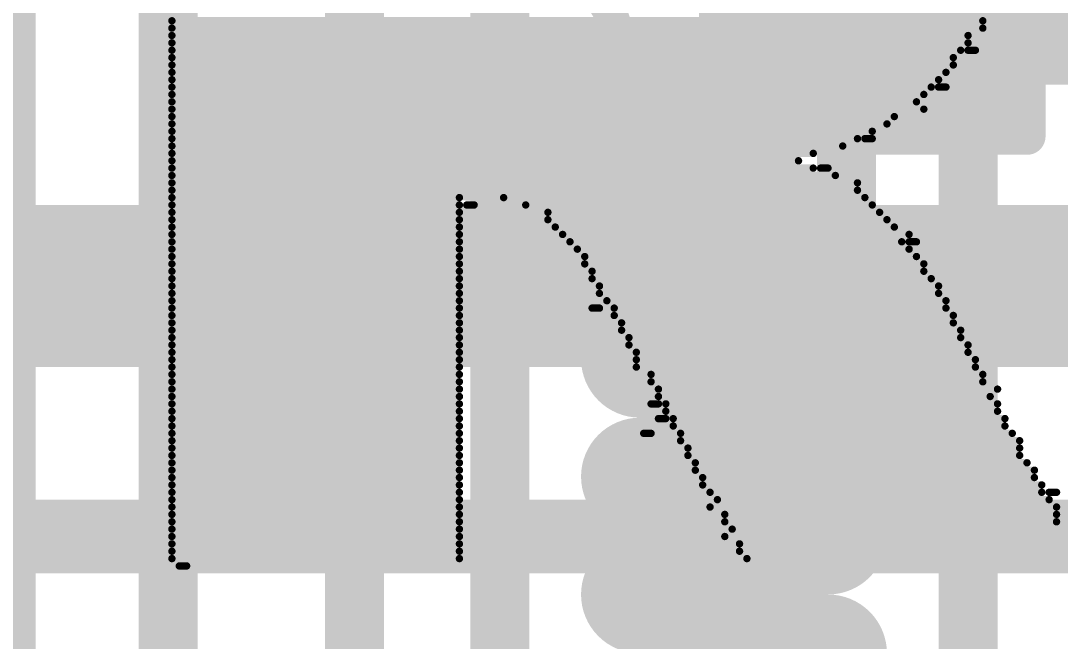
# Model space of a CAD drawing. Header units: millimetres. Extents: x -0.43 to 2.06, y -0.4 to 2.49.
# Drawn here: x 0.771 to 0.912, y 1.3688 to 1.453 of the extents above; entities that cross this region are included whole.
import ezdxf

# ---------------------------------------------------------------- set-up
doc = ezdxf.new("R2010")
doc.units = ezdxf.units.MM
doc.header["$MEASUREMENT"] = 0
for name, color, linetype in [('BottomLayer', 5, 'Continuous'), ('BottomOverlay', 54, 'Continuous'), ('TopLayer', 1, 'Continuous'), ('TopOverlay', 2, 'Continuous'), ('TopPaste', 8, 'Continuous'), ('TopSolder', 216, 'Continuous')]:
    doc.layers.add(name, color=color, linetype=linetype)
doc.styles.add('Arial', font='', dxfattribs={"height": 0.2})
doc.styles.get('Arial').set_extended_font_data('Arial')

# ---------------------------------------------------------------- blocks, each defined once
blk = doc.blocks.new('RES_0603_72')
at = {"layer": 'TopLayer'}
for points in [[(-0.015, 0.0175), (-0.015, -0.0175), (-0.045, -0.0175), (-0.045, 0.0175)], [(0.045, 0.0175), (0.045, -0.0175), (0.015, -0.0175), (0.015, 0.0175)]]:
    blk.add_hatch(color=1, dxfattribs=at).paths.add_polyline_path(points)
at = {"layer": 'TopPaste'}
for points in [[(-0.015, 0.0175), (-0.015, -0.0175), (-0.045, -0.0175), (-0.045, 0.0175)], [(0.045, 0.0175), (0.045, -0.0175), (0.015, -0.0175), (0.015, 0.0175)]]:
    blk.add_hatch(color=8, dxfattribs=at).paths.add_polyline_path(points)
at = {"layer": 'TopSolder'}
for points in [[(-0.011, 0.0215), (-0.011, -0.0215), (-0.049, -0.0215), (-0.049, 0.0215)], [(0.049, 0.0215), (0.049, -0.0215), (0.011, -0.0215), (0.011, 0.0215)]]:
    blk.add_hatch(color=216, dxfattribs=at).paths.add_polyline_path(points)
at = {"layer": 'TopOverlay', "const_width": 0.005}
for points in [[(-0.048, 0.021), (0.048, 0.021)], [(-0.048, 0.021), (-0.048, -0.021)], [(0.048, 0.021), (0.048, -0.021)], [(-0.048, -0.021), (0.048, -0.021)]]:
    blk.add_lwpolyline(points, dxfattribs=at)
at = {"layer": 'TopOverlay', "const_width": 0.0025}
for points in [[(-0.04925, 0.021, 1), (-0.04675, 0.021, 1)], [(-0.04925, 0.021, 1), (-0.04675, 0.021, 1)], [(0.04675, 0.021, 1), (0.04925, 0.021, 1)], [(0.04675, 0.021, 1), (0.04925, 0.021, 1)], [(-0.04925, -0.021, 1), (-0.04675, -0.021, 1)], [(-0.04925, -0.021, 1), (-0.04675, -0.021, 1)], [(0.04675, -0.021, 1), (0.04925, -0.021, 1)], [(0.04675, -0.021, 1), (0.04925, -0.021, 1)]]:
    blk.add_lwpolyline(points, format="xyb", close=True, dxfattribs=at)

msp = doc.modelspace()

# ---------------------------------------------------------------- linework, layer by layer
at = {"layer": 'BottomLayer', "const_width": 0.008}
for points in [[(0.791, 1.223), (0.791, 2.185)], [(0.81625, 1.15275), (0.81625, 2.10625)], [(0.8995, 1.0055), (0.8995, 2.0595)], [(0.883, 1.44613), (0.883, 2.055)], [(0.769, 1.241), (0.769, 1.909)], [(0.836, 1.061), (0.836, 1.46646)], [(0.883, 1.41913), (0.883, 1.44613)], [(0.855, 1.41113), (0.875, 1.41113)], [(0.855, 1.40313), (0.8805, 1.40313)], [(0.855, 1.39513), (0.8805, 1.39513)], [(0.855, 1.38713), (0.8805, 1.38713)], [(0.855, 1.37913), (0.8805, 1.37913)], [(0.855, 1.37113), (0.8805, 1.37113)]]:
    msp.add_lwpolyline(points, dxfattribs=at)
at = {"layer": 'BottomLayer', "const_width": 0.004}
for points in [[(0.881, 1.44613, 1), (0.885, 1.44613, 1)], [(0.881, 1.44613, 1), (0.885, 1.44613, 1)], [(0.881, 1.41913, 1), (0.885, 1.41913, 1)], [(0.881, 1.41913, 1), (0.885, 1.41913, 1)], [(0.853, 1.41113, 1), (0.857, 1.41113, 1)], [(0.853, 1.41113, 1), (0.857, 1.41113, 1)], [(0.873, 1.41113, 1), (0.877, 1.41113, 1)], [(0.873, 1.41113, 1), (0.877, 1.41113, 1)], [(0.853, 1.40313, 1), (0.857, 1.40313, 1)], [(0.853, 1.40313, 1), (0.857, 1.40313, 1)], [(0.8785, 1.40313, 1), (0.8825, 1.40313, 1)], [(0.8785, 1.40313, 1), (0.8825, 1.40313, 1)], [(0.853, 1.39513, 1), (0.857, 1.39513, 1)], [(0.853, 1.39513, 1), (0.857, 1.39513, 1)], [(0.8785, 1.39513, 1), (0.8825, 1.39513, 1)], [(0.8785, 1.39513, 1), (0.8825, 1.39513, 1)], [(0.853, 1.38713, 1), (0.857, 1.38713, 1)], [(0.853, 1.38713, 1), (0.857, 1.38713, 1)], [(0.8785, 1.38713, 1), (0.8825, 1.38713, 1)], [(0.8785, 1.38713, 1), (0.8825, 1.38713, 1)], [(0.853, 1.37913, 1), (0.857, 1.37913, 1)], [(0.853, 1.37913, 1), (0.857, 1.37913, 1)], [(0.8785, 1.37913, 1), (0.8825, 1.37913, 1)], [(0.8785, 1.37913, 1), (0.8825, 1.37913, 1)], [(0.853, 1.37113, 1), (0.857, 1.37113, 1)], [(0.853, 1.37113, 1), (0.857, 1.37113, 1)], [(0.8785, 1.37113, 1), (0.8825, 1.37113, 1)], [(0.8785, 1.37113, 1), (0.8825, 1.37113, 1)]]:
    msp.add_lwpolyline(points, format="xyb", close=True, dxfattribs=at)
at = {"layer": 'BottomLayer', "const_width": 0.008}
for points in [[(0.883, 1.41913, -0.414214), (0.875, 1.41113)], [(0.855, 1.40313, -1), (0.855, 1.41113)], [(0.8805, 1.40313, -1), (0.8805, 1.39513)], [(0.855, 1.38713, -1), (0.855, 1.39513)], [(0.8805, 1.38713, -1), (0.8805, 1.37913)], [(0.855, 1.37113, -1), (0.855, 1.37913)], [(0.8805, 1.37113, -1), (0.8805, 1.36313)]]:
    msp.add_lwpolyline(points, format="xyb", dxfattribs=at)
at = {"layer": 'BottomOverlay', "const_width": 0.001}
for points in [[(0.7915, 1.453), (0.9015, 1.453)], [(0.7915, 1.452), (0.9015, 1.452)], [(0.7915, 1.451), (0.8995, 1.451)], [(0.7915, 1.45), (0.8995, 1.45)], [(0.7915, 1.449), (0.8985, 1.449)], [(0.8995, 1.449), (0.9005, 1.449)], [(0.7915, 1.448), (0.8975, 1.448)], [(0.7915, 1.447), (0.8975, 1.447)], [(0.7915, 1.446), (0.8965, 1.446)], [(0.7915, 1.445), (0.8955, 1.445)], [(0.7915, 1.444), (0.8945, 1.444)], [(0.8955, 1.444), (0.8965, 1.444)], [(0.7915, 1.443), (0.8935, 1.443)], [(0.7915, 1.442), (0.8925, 1.442)], [(0.7915, 1.441), (0.8935, 1.441)], [(0.7915, 1.44), (0.8895, 1.44)], [(0.7915, 1.439), (0.8885, 1.439)], [(0.7915, 1.438), (0.8865, 1.438)], [(0.7915, 1.437), (0.8845, 1.437)], [(0.8855, 1.437), (0.8865, 1.437)], [(0.7915, 1.436), (0.8825, 1.436)], [(0.7915, 1.435), (0.8785, 1.435)], [(0.7915, 1.434), (0.8765, 1.434)], [(0.7915, 1.433), (0.8785, 1.433)], [(0.8795, 1.433), (0.8805, 1.433)], [(0.7915, 1.432), (0.8815, 1.432)], [(0.7915, 1.431), (0.8845, 1.431)], [(0.7915, 1.43), (0.8845, 1.43)], [(0.7915, 1.429), (0.8305, 1.429)], [(0.7915, 1.428), (0.8305, 1.428)], [(0.8315, 1.428), (0.8325, 1.428)], [(0.8365, 1.429), (0.8855, 1.429)], [(0.8395, 1.428), (0.8865, 1.428)], [(0.7915, 1.427), (0.8305, 1.427)], [(0.8425, 1.427), (0.8875, 1.427)], [(0.7915, 1.426), (0.8305, 1.426)], [(0.8425, 1.426), (0.8885, 1.426)], [(0.7915, 1.425), (0.8305, 1.425)], [(0.7915, 1.424), (0.8305, 1.424)], [(0.8435, 1.425), (0.8895, 1.425)], [(0.8445, 1.424), (0.8915, 1.424)], [(0.7915, 1.423), (0.8305, 1.423)], [(0.8455, 1.423), (0.8905, 1.423)], [(0.8915, 1.423), (0.8925, 1.423)], [(0.7915, 1.422), (0.8305, 1.422)], [(0.7915, 1.421), (0.8305, 1.421)], [(0.8465, 1.422), (0.8915, 1.422)], [(0.8475, 1.421), (0.8925, 1.421)], [(0.7915, 1.42), (0.8305, 1.42)], [(0.8475, 1.42), (0.8935, 1.42)], [(0.7915, 1.419), (0.8305, 1.419)], [(0.7915, 1.418), (0.8305, 1.418)], [(0.8485, 1.419), (0.8935, 1.419)], [(0.8485, 1.418), (0.8945, 1.418)], [(0.7915, 1.417), (0.8305, 1.417)], [(0.8495, 1.417), (0.8955, 1.417)], [(0.7915, 1.416), (0.8305, 1.416)], [(0.8495, 1.416), (0.8955, 1.416)], [(0.7915, 1.415), (0.8305, 1.415)], [(0.7915, 1.414), (0.8305, 1.414)], [(0.8485, 1.414), (0.8495, 1.414)], [(0.8505, 1.415), (0.8965, 1.415)], [(0.8515, 1.414), (0.8965, 1.414)], [(0.7915, 1.413), (0.8305, 1.413)], [(0.8515, 1.413), (0.8975, 1.413)], [(0.7915, 1.412), (0.8305, 1.412)], [(0.7915, 1.411), (0.8305, 1.411)], [(0.8525, 1.412), (0.8975, 1.412)], [(0.8525, 1.411), (0.8985, 1.411)], [(0.7915, 1.41), (0.8305, 1.41)], [(0.8535, 1.41), (0.8985, 1.41)], [(0.7915, 1.409), (0.8305, 1.409)], [(0.8535, 1.409), (0.8995, 1.409)], [(0.7915, 1.408), (0.8305, 1.408)], [(0.7915, 1.407), (0.8305, 1.407)], [(0.8545, 1.408), (0.8995, 1.408)], [(0.8545, 1.407), (0.9005, 1.407)], [(0.7915, 1.406), (0.8305, 1.406)], [(0.8545, 1.406), (0.9005, 1.406)], [(0.7915, 1.405), (0.8305, 1.405)], [(0.7915, 1.404), (0.8305, 1.404)], [(0.8565, 1.405), (0.9015, 1.405)], [(0.8565, 1.404), (0.9015, 1.404)], [(0.7915, 1.403), (0.8305, 1.403)], [(0.8575, 1.403), (0.9035, 1.403)], [(0.7915, 1.402), (0.8305, 1.402)], [(0.8575, 1.402), (0.9025, 1.402)], [(0.7915, 1.401), (0.8305, 1.401)], [(0.7915, 1.4), (0.8305, 1.4)], [(0.8565, 1.401), (0.8575, 1.401)], [(0.8585, 1.401), (0.9035, 1.401)], [(0.8585, 1.4), (0.9035, 1.4)], [(0.7915, 1.399), (0.8305, 1.399)], [(0.8575, 1.399), (0.8585, 1.399)], [(0.8595, 1.399), (0.9045, 1.399)], [(0.7915, 1.398), (0.8305, 1.398)], [(0.7915, 1.397), (0.8305, 1.397)], [(0.8555, 1.397), (0.8565, 1.397)], [(0.8595, 1.398), (0.9045, 1.398)], [(0.8605, 1.397), (0.9055, 1.397)], [(0.7915, 1.396), (0.8305, 1.396)], [(0.8605, 1.396), (0.9065, 1.396)], [(0.7915, 1.395), (0.8305, 1.395)], [(0.7915, 1.394), (0.8305, 1.394)], [(0.8615, 1.395), (0.9065, 1.395)], [(0.8615, 1.394), (0.9065, 1.394)], [(0.7915, 1.393), (0.8305, 1.393)], [(0.8625, 1.393), (0.9075, 1.393)], [(0.7915, 1.392), (0.8305, 1.392)], [(0.8625, 1.392), (0.9085, 1.392)], [(0.7915, 1.391), (0.8305, 1.391)], [(0.7915, 1.39), (0.8305, 1.39)], [(0.8635, 1.391), (0.9085, 1.391)], [(0.8635, 1.39), (0.9095, 1.39)], [(0.7915, 1.389), (0.8305, 1.389)], [(0.8645, 1.389), (0.9095, 1.389)], [(0.9105, 1.389), (0.9115, 1.389)], [(0.7915, 1.388), (0.8305, 1.388)], [(0.7915, 1.387), (0.8305, 1.387)], [(0.8645, 1.387), (0.9115, 1.387)], [(0.8655, 1.388), (0.9105, 1.388)], [(0.7915, 1.386), (0.8305, 1.386)], [(0.8665, 1.386), (0.9115, 1.386)], [(0.7915, 1.385), (0.8305, 1.385)], [(0.8665, 1.385), (0.9115, 1.385)], [(0.7915, 1.384), (0.8305, 1.384)], [(0.7915, 1.383), (0.8305, 1.383)], [(0.8665, 1.383), (0.9125, 1.383)], [(0.8675, 1.384), (0.9125, 1.384)], [(0.7915, 1.382), (0.8305, 1.382)], [(0.8685, 1.382), (0.9135, 1.382)], [(0.7915, 1.381), (0.8305, 1.381)], [(0.7915, 1.38), (0.8305, 1.38)], [(0.8685, 1.381), (0.9135, 1.381)], [(0.8695, 1.38), (0.9135, 1.38)], [(0.7925, 1.379), (0.7935, 1.379)]]:
    msp.add_lwpolyline(points, dxfattribs=at)
at = {"layer": 'BottomOverlay', "const_width": 0.0005}
for points in [[(0.79125, 1.453, 1), (0.79175, 1.453, 1)], [(0.79125, 1.452, 1), (0.79175, 1.452, 1)], [(0.90125, 1.453, 1), (0.90175, 1.453, 1)], [(0.90125, 1.452, 1), (0.90175, 1.452, 1)], [(0.79125, 1.451, 1), (0.79175, 1.451, 1)], [(0.89925, 1.451, 1), (0.89975, 1.451, 1)], [(0.79125, 1.45, 1), (0.79175, 1.45, 1)], [(0.79125, 1.449, 1), (0.79175, 1.449, 1)], [(0.89825, 1.449, 1), (0.89875, 1.449, 1)], [(0.89925, 1.45, 1), (0.89975, 1.45, 1)], [(0.89925, 1.449, 1), (0.89975, 1.449, 1)], [(0.90025, 1.449, 1), (0.90075, 1.449, 1)], [(0.79125, 1.448, 1), (0.79175, 1.448, 1)], [(0.89725, 1.448, 1), (0.89775, 1.448, 1)], [(0.79125, 1.447, 1), (0.79175, 1.447, 1)], [(0.89725, 1.447, 1), (0.89775, 1.447, 1)], [(0.79125, 1.446, 1), (0.79175, 1.446, 1)], [(0.79125, 1.445, 1), (0.79175, 1.445, 1)], [(0.89525, 1.445, 1), (0.89575, 1.445, 1)], [(0.89625, 1.446, 1), (0.89675, 1.446, 1)], [(0.79125, 1.444, 1), (0.79175, 1.444, 1)], [(0.89425, 1.444, 1), (0.89475, 1.444, 1)], [(0.89525, 1.444, 1), (0.89575, 1.444, 1)], [(0.89625, 1.444, 1), (0.89675, 1.444, 1)], [(0.79125, 1.443, 1), (0.79175, 1.443, 1)], [(0.79125, 1.442, 1), (0.79175, 1.442, 1)], [(0.89225, 1.442, 1), (0.89275, 1.442, 1)], [(0.89325, 1.443, 1), (0.89375, 1.443, 1)], [(0.79125, 1.441, 1), (0.79175, 1.441, 1)], [(0.89325, 1.441, 1), (0.89375, 1.441, 1)], [(0.79125, 1.44, 1), (0.79175, 1.44, 1)], [(0.88925, 1.44, 1), (0.88975, 1.44, 1)], [(0.79125, 1.439, 1), (0.79175, 1.439, 1)], [(0.79125, 1.438, 1), (0.79175, 1.438, 1)], [(0.88625, 1.438, 1), (0.88675, 1.438, 1)], [(0.88825, 1.439, 1), (0.88875, 1.439, 1)], [(0.79125, 1.437, 1), (0.79175, 1.437, 1)], [(0.88425, 1.437, 1), (0.88475, 1.437, 1)], [(0.88525, 1.437, 1), (0.88575, 1.437, 1)], [(0.88625, 1.437, 1), (0.88675, 1.437, 1)], [(0.79125, 1.436, 1), (0.79175, 1.436, 1)], [(0.79125, 1.435, 1), (0.79175, 1.435, 1)], [(0.87825, 1.435, 1), (0.87875, 1.435, 1)], [(0.88225, 1.436, 1), (0.88275, 1.436, 1)], [(0.79125, 1.434, 1), (0.79175, 1.434, 1)], [(0.87625, 1.434, 1), (0.87675, 1.434, 1)], [(0.79125, 1.433, 1), (0.79175, 1.433, 1)], [(0.87825, 1.433, 1), (0.87875, 1.433, 1)], [(0.87925, 1.433, 1), (0.87975, 1.433, 1)], [(0.88025, 1.433, 1), (0.88075, 1.433, 1)], [(0.79125, 1.432, 1), (0.79175, 1.432, 1)], [(0.79125, 1.431, 1), (0.79175, 1.431, 1)], [(0.88125, 1.432, 1), (0.88175, 1.432, 1)], [(0.88425, 1.431, 1), (0.88475, 1.431, 1)], [(0.79125, 1.43, 1), (0.79175, 1.43, 1)], [(0.88425, 1.43, 1), (0.88475, 1.43, 1)], [(0.79125, 1.429, 1), (0.79175, 1.429, 1)], [(0.79125, 1.428, 1), (0.79175, 1.428, 1)], [(0.83025, 1.429, 1), (0.83075, 1.429, 1)], [(0.83025, 1.428, 1), (0.83075, 1.428, 1)], [(0.83125, 1.428, 1), (0.83175, 1.428, 1)], [(0.83225, 1.428, 1), (0.83275, 1.428, 1)], [(0.83625, 1.429, 1), (0.83675, 1.429, 1)], [(0.83925, 1.428, 1), (0.83975, 1.428, 1)], [(0.88525, 1.429, 1), (0.88575, 1.429, 1)], [(0.88625, 1.428, 1), (0.88675, 1.428, 1)], [(0.79125, 1.427, 1), (0.79175, 1.427, 1)], [(0.83025, 1.427, 1), (0.83075, 1.427, 1)], [(0.84225, 1.427, 1), (0.84275, 1.427, 1)], [(0.88725, 1.427, 1), (0.88775, 1.427, 1)], [(0.79125, 1.426, 1), (0.79175, 1.426, 1)], [(0.83025, 1.426, 1), (0.83075, 1.426, 1)], [(0.84225, 1.426, 1), (0.84275, 1.426, 1)], [(0.88825, 1.426, 1), (0.88875, 1.426, 1)], [(0.79125, 1.425, 1), (0.79175, 1.425, 1)], [(0.79125, 1.424, 1), (0.79175, 1.424, 1)], [(0.83025, 1.425, 1), (0.83075, 1.425, 1)], [(0.83025, 1.424, 1), (0.83075, 1.424, 1)], [(0.84325, 1.425, 1), (0.84375, 1.425, 1)], [(0.84425, 1.424, 1), (0.84475, 1.424, 1)], [(0.88925, 1.425, 1), (0.88975, 1.425, 1)], [(0.89125, 1.424, 1), (0.89175, 1.424, 1)], [(0.79125, 1.423, 1), (0.79175, 1.423, 1)], [(0.83025, 1.423, 1), (0.83075, 1.423, 1)], [(0.84525, 1.423, 1), (0.84575, 1.423, 1)], [(0.89025, 1.423, 1), (0.89075, 1.423, 1)], [(0.89125, 1.423, 1), (0.89175, 1.423, 1)], [(0.89225, 1.423, 1), (0.89275, 1.423, 1)], [(0.79125, 1.422, 1), (0.79175, 1.422, 1)], [(0.79125, 1.421, 1), (0.79175, 1.421, 1)], [(0.83025, 1.422, 1), (0.83075, 1.422, 1)], [(0.83025, 1.421, 1), (0.83075, 1.421, 1)], [(0.84625, 1.422, 1), (0.84675, 1.422, 1)], [(0.84725, 1.421, 1), (0.84775, 1.421, 1)], [(0.89125, 1.422, 1), (0.89175, 1.422, 1)], [(0.89225, 1.421, 1), (0.89275, 1.421, 1)], [(0.79125, 1.42, 1), (0.79175, 1.42, 1)], [(0.83025, 1.42, 1), (0.83075, 1.42, 1)], [(0.84725, 1.42, 1), (0.84775, 1.42, 1)], [(0.89325, 1.42, 1), (0.89375, 1.42, 1)], [(0.79125, 1.419, 1), (0.79175, 1.419, 1)], [(0.79125, 1.418, 1), (0.79175, 1.418, 1)], [(0.83025, 1.419, 1), (0.83075, 1.419, 1)], [(0.83025, 1.418, 1), (0.83075, 1.418, 1)], [(0.84825, 1.419, 1), (0.84875, 1.419, 1)], [(0.84825, 1.418, 1), (0.84875, 1.418, 1)], [(0.89325, 1.419, 1), (0.89375, 1.419, 1)], [(0.89425, 1.418, 1), (0.89475, 1.418, 1)], [(0.79125, 1.417, 1), (0.79175, 1.417, 1)], [(0.83025, 1.417, 1), (0.83075, 1.417, 1)], [(0.84925, 1.417, 1), (0.84975, 1.417, 1)], [(0.89525, 1.417, 1), (0.89575, 1.417, 1)], [(0.79125, 1.416, 1), (0.79175, 1.416, 1)], [(0.83025, 1.416, 1), (0.83075, 1.416, 1)], [(0.84925, 1.416, 1), (0.84975, 1.416, 1)], [(0.89525, 1.416, 1), (0.89575, 1.416, 1)], [(0.79125, 1.415, 1), (0.79175, 1.415, 1)], [(0.79125, 1.414, 1), (0.79175, 1.414, 1)], [(0.83025, 1.415, 1), (0.83075, 1.415, 1)], [(0.83025, 1.414, 1), (0.83075, 1.414, 1)], [(0.84825, 1.414, 1), (0.84875, 1.414, 1)], [(0.84925, 1.414, 1), (0.84975, 1.414, 1)], [(0.85025, 1.415, 1), (0.85075, 1.415, 1)], [(0.85125, 1.414, 1), (0.85175, 1.414, 1)], [(0.89625, 1.415, 1), (0.89675, 1.415, 1)], [(0.89625, 1.414, 1), (0.89675, 1.414, 1)], [(0.79125, 1.413, 1), (0.79175, 1.413, 1)], [(0.83025, 1.413, 1), (0.83075, 1.413, 1)], [(0.85125, 1.413, 1), (0.85175, 1.413, 1)], [(0.89725, 1.413, 1), (0.89775, 1.413, 1)], [(0.79125, 1.412, 1), (0.79175, 1.412, 1)], [(0.79125, 1.411, 1), (0.79175, 1.411, 1)], [(0.83025, 1.412, 1), (0.83075, 1.412, 1)], [(0.83025, 1.411, 1), (0.83075, 1.411, 1)], [(0.85225, 1.412, 1), (0.85275, 1.412, 1)], [(0.85225, 1.411, 1), (0.85275, 1.411, 1)], [(0.89725, 1.412, 1), (0.89775, 1.412, 1)], [(0.89825, 1.411, 1), (0.89875, 1.411, 1)], [(0.79125, 1.41, 1), (0.79175, 1.41, 1)], [(0.83025, 1.41, 1), (0.83075, 1.41, 1)], [(0.85325, 1.41, 1), (0.85375, 1.41, 1)], [(0.89825, 1.41, 1), (0.89875, 1.41, 1)], [(0.79125, 1.409, 1), (0.79175, 1.409, 1)], [(0.83025, 1.409, 1), (0.83075, 1.409, 1)], [(0.85325, 1.409, 1), (0.85375, 1.409, 1)], [(0.89925, 1.409, 1), (0.89975, 1.409, 1)], [(0.79125, 1.408, 1), (0.79175, 1.408, 1)], [(0.79125, 1.407, 1), (0.79175, 1.407, 1)], [(0.83025, 1.408, 1), (0.83075, 1.408, 1)], [(0.83025, 1.407, 1), (0.83075, 1.407, 1)], [(0.85425, 1.408, 1), (0.85475, 1.408, 1)], [(0.85425, 1.407, 1), (0.85475, 1.407, 1)], [(0.89925, 1.408, 1), (0.89975, 1.408, 1)], [(0.90025, 1.407, 1), (0.90075, 1.407, 1)], [(0.79125, 1.406, 1), (0.79175, 1.406, 1)], [(0.83025, 1.406, 1), (0.83075, 1.406, 1)], [(0.85425, 1.406, 1), (0.85475, 1.406, 1)], [(0.90025, 1.406, 1), (0.90075, 1.406, 1)], [(0.79125, 1.405, 1), (0.79175, 1.405, 1)], [(0.79125, 1.404, 1), (0.79175, 1.404, 1)], [(0.83025, 1.405, 1), (0.83075, 1.405, 1)], [(0.83025, 1.404, 1), (0.83075, 1.404, 1)], [(0.85625, 1.405, 1), (0.85675, 1.405, 1)], [(0.85625, 1.404, 1), (0.85675, 1.404, 1)], [(0.90125, 1.405, 1), (0.90175, 1.405, 1)], [(0.90125, 1.404, 1), (0.90175, 1.404, 1)], [(0.79125, 1.403, 1), (0.79175, 1.403, 1)], [(0.83025, 1.403, 1), (0.83075, 1.403, 1)], [(0.85725, 1.403, 1), (0.85775, 1.403, 1)], [(0.90325, 1.403, 1), (0.90375, 1.403, 1)], [(0.79125, 1.402, 1), (0.79175, 1.402, 1)], [(0.83025, 1.402, 1), (0.83075, 1.402, 1)], [(0.85725, 1.402, 1), (0.85775, 1.402, 1)], [(0.90225, 1.402, 1), (0.90275, 1.402, 1)], [(0.79125, 1.401, 1), (0.79175, 1.401, 1)], [(0.79125, 1.4, 1), (0.79175, 1.4, 1)], [(0.83025, 1.401, 1), (0.83075, 1.401, 1)], [(0.83025, 1.4, 1), (0.83075, 1.4, 1)], [(0.85625, 1.401, 1), (0.85675, 1.401, 1)], [(0.85725, 1.401, 1), (0.85775, 1.401, 1)], [(0.85825, 1.401, 1), (0.85875, 1.401, 1)], [(0.85825, 1.4, 1), (0.85875, 1.4, 1)], [(0.90325, 1.401, 1), (0.90375, 1.401, 1)], [(0.90325, 1.4, 1), (0.90375, 1.4, 1)], [(0.79125, 1.399, 1), (0.79175, 1.399, 1)], [(0.83025, 1.399, 1), (0.83075, 1.399, 1)], [(0.85725, 1.399, 1), (0.85775, 1.399, 1)], [(0.85825, 1.399, 1), (0.85875, 1.399, 1)], [(0.85925, 1.399, 1), (0.85975, 1.399, 1)], [(0.90425, 1.399, 1), (0.90475, 1.399, 1)], [(0.79125, 1.398, 1), (0.79175, 1.398, 1)], [(0.79125, 1.397, 1), (0.79175, 1.397, 1)], [(0.83025, 1.398, 1), (0.83075, 1.398, 1)], [(0.83025, 1.397, 1), (0.83075, 1.397, 1)], [(0.85525, 1.397, 1), (0.85575, 1.397, 1)], [(0.85625, 1.397, 1), (0.85675, 1.397, 1)], [(0.85925, 1.398, 1), (0.85975, 1.398, 1)], [(0.86025, 1.397, 1), (0.86075, 1.397, 1)], [(0.90425, 1.398, 1), (0.90475, 1.398, 1)], [(0.90525, 1.397, 1), (0.90575, 1.397, 1)], [(0.79125, 1.396, 1), (0.79175, 1.396, 1)], [(0.83025, 1.396, 1), (0.83075, 1.396, 1)], [(0.86025, 1.396, 1), (0.86075, 1.396, 1)], [(0.90625, 1.396, 1), (0.90675, 1.396, 1)], [(0.79125, 1.395, 1), (0.79175, 1.395, 1)], [(0.79125, 1.394, 1), (0.79175, 1.394, 1)], [(0.83025, 1.395, 1), (0.83075, 1.395, 1)], [(0.83025, 1.394, 1), (0.83075, 1.394, 1)], [(0.86125, 1.395, 1), (0.86175, 1.395, 1)], [(0.86125, 1.394, 1), (0.86175, 1.394, 1)], [(0.90625, 1.395, 1), (0.90675, 1.395, 1)], [(0.90625, 1.394, 1), (0.90675, 1.394, 1)], [(0.79125, 1.393, 1), (0.79175, 1.393, 1)], [(0.83025, 1.393, 1), (0.83075, 1.393, 1)], [(0.86225, 1.393, 1), (0.86275, 1.393, 1)], [(0.90725, 1.393, 1), (0.90775, 1.393, 1)], [(0.79125, 1.392, 1), (0.79175, 1.392, 1)], [(0.83025, 1.392, 1), (0.83075, 1.392, 1)], [(0.86225, 1.392, 1), (0.86275, 1.392, 1)], [(0.90825, 1.392, 1), (0.90875, 1.392, 1)], [(0.79125, 1.391, 1), (0.79175, 1.391, 1)], [(0.79125, 1.39, 1), (0.79175, 1.39, 1)], [(0.83025, 1.391, 1), (0.83075, 1.391, 1)], [(0.83025, 1.39, 1), (0.83075, 1.39, 1)], [(0.86325, 1.391, 1), (0.86375, 1.391, 1)], [(0.86325, 1.39, 1), (0.86375, 1.39, 1)], [(0.90825, 1.391, 1), (0.90875, 1.391, 1)], [(0.90925, 1.39, 1), (0.90975, 1.39, 1)], [(0.79125, 1.389, 1), (0.79175, 1.389, 1)], [(0.83025, 1.389, 1), (0.83075, 1.389, 1)], [(0.86425, 1.389, 1), (0.86475, 1.389, 1)], [(0.90925, 1.389, 1), (0.90975, 1.389, 1)], [(0.91025, 1.389, 1), (0.91075, 1.389, 1)], [(0.91125, 1.389, 1), (0.91175, 1.389, 1)], [(0.79125, 1.388, 1), (0.79175, 1.388, 1)], [(0.79125, 1.387, 1), (0.79175, 1.387, 1)], [(0.83025, 1.388, 1), (0.83075, 1.388, 1)], [(0.83025, 1.387, 1), (0.83075, 1.387, 1)], [(0.86425, 1.387, 1), (0.86475, 1.387, 1)], [(0.86525, 1.388, 1), (0.86575, 1.388, 1)], [(0.91025, 1.388, 1), (0.91075, 1.388, 1)], [(0.91125, 1.387, 1), (0.91175, 1.387, 1)], [(0.79125, 1.386, 1), (0.79175, 1.386, 1)], [(0.83025, 1.386, 1), (0.83075, 1.386, 1)], [(0.86625, 1.386, 1), (0.86675, 1.386, 1)], [(0.91125, 1.386, 1), (0.91175, 1.386, 1)], [(0.79125, 1.385, 1), (0.79175, 1.385, 1)], [(0.83025, 1.385, 1), (0.83075, 1.385, 1)], [(0.86625, 1.385, 1), (0.86675, 1.385, 1)], [(0.91125, 1.385, 1), (0.91175, 1.385, 1)], [(0.79125, 1.384, 1), (0.79175, 1.384, 1)], [(0.79125, 1.383, 1), (0.79175, 1.383, 1)], [(0.83025, 1.384, 1), (0.83075, 1.384, 1)], [(0.83025, 1.383, 1), (0.83075, 1.383, 1)], [(0.86625, 1.383, 1), (0.86675, 1.383, 1)], [(0.86725, 1.384, 1), (0.86775, 1.384, 1)], [(0.79125, 1.382, 1), (0.79175, 1.382, 1)], [(0.83025, 1.382, 1), (0.83075, 1.382, 1)], [(0.86825, 1.382, 1), (0.86875, 1.382, 1)], [(0.79125, 1.381, 1), (0.79175, 1.381, 1)], [(0.79125, 1.38, 1), (0.79175, 1.38, 1)], [(0.83025, 1.381, 1), (0.83075, 1.381, 1)], [(0.83025, 1.38, 1), (0.83075, 1.38, 1)], [(0.86825, 1.381, 1), (0.86875, 1.381, 1)], [(0.86925, 1.38, 1), (0.86975, 1.38, 1)], [(0.79225, 1.379, 1), (0.79275, 1.379, 1)], [(0.79325, 1.379, 1), (0.79375, 1.379, 1)]]:
    msp.add_lwpolyline(points, format="xyb", close=True, dxfattribs=at)
at = {"layer": 'TopLayer'}
for points, const_width in [([(0.88651, 1.45531), (0.97937, 1.45531)], 0.022), ([(0.693, 1.417), (0.924, 1.417)], 0.022), ([(0.679, 1.383), (0.9535, 1.383)], 0.01)]:
    msp.add_lwpolyline(points, dxfattribs=dict(at, const_width=const_width))
at = {"layer": 'TopLayer', "const_width": 0.011}
msp.add_lwpolyline([(0.88101, 1.45531, 1), (0.89201, 1.45531, 1)], format="xyb", close=True, dxfattribs=at)

# ---------------------------------------------------------------- block references
at = {"rotation": 90}
msp.add_blockref('RES_0603_72', (0.88651, 1.48531), dxfattribs=at)

# ---------------------------------------------------------------- texts
at = {"layer": 'TopOverlay', "style": 'Arial'}
msp.add_text('C30', height=0.04, rotation=90, dxfattribs=at).set_placement((0.85399, 1.42568))

doc.saveas('drawing.dxf')
